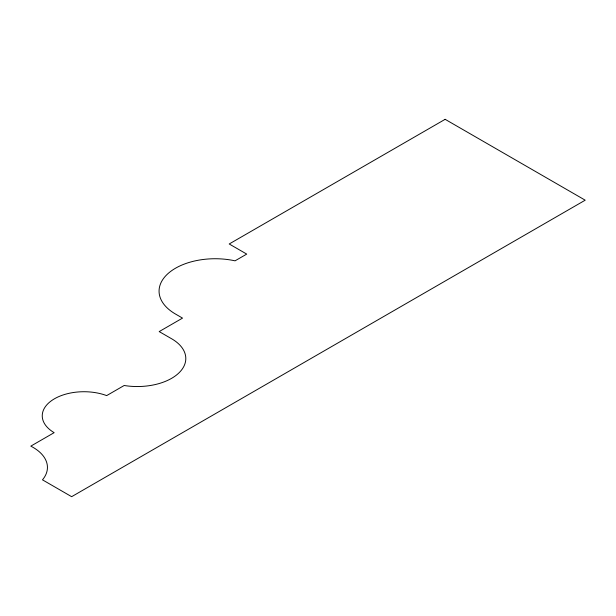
<?xml version="1.0" encoding="UTF-8"?>
<svg xmlns="http://www.w3.org/2000/svg" width="616" height="616" viewBox="0 0 616 616"><rect width="100%" height="100%" fill="white"/><g stroke="black" fill="none" stroke-linecap="round" stroke-linejoin="round"><path stroke-width="0.92" d="M445.145 119.319L229.214 243.982L246.723 254.092L235.05 260.83A56.125 32.402 0 0 0 167.976 273.62A56.125 32.402 0 0 0 175.699 314.16L182.529 318.11L159.19 331.585L170.855 338.323A48.495 27.997 0 0 1 179.41 372.434A48.495 27.997 0 0 1 124.17 385.493L106.668 395.603A41.726 24.093 0 0 0 51.675 400.562A41.726 24.093 0 0 0 54.146 432.663L30.8 446.138A49.111 28.351 0 0 1 42.473 479.833L71.648 496.681L585.2 200.185L445.145 119.319"/></g></svg>
